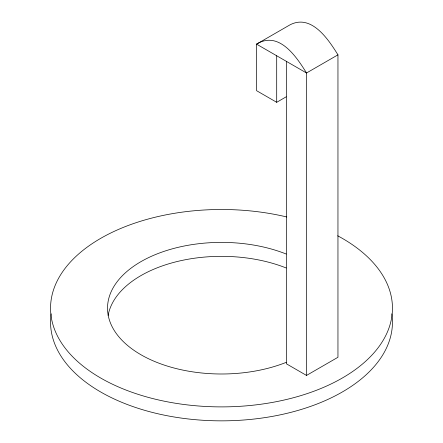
<?xml version="1.0" encoding="UTF-8"?>
<svg xmlns="http://www.w3.org/2000/svg" width="443" height="443" viewBox="0 0 443 443"><rect width="100%" height="100%" fill="white"/><g stroke="black" fill="none" stroke-linecap="round" stroke-linejoin="round"><path stroke-width="0.66" d="M286.372 61.355L286.372 363.792L306.523 375.426L306.523 72.99C296.517 56.793 278.857 30.257 256.558 44.145L287.983 25.999C310.283 12.111 327.942 38.646 337.954 54.843L306.523 72.99L256.558 44.145L256.558 90.671L276.703 102.305L286.189 96.823M306.523 375.426L337.954 357.279L337.954 54.843M276.703 55.774L276.703 102.305M108.12 315.449A113.967 65.802 0 0 1 286.195 267.976M391.845 313.832A170.954 98.7 0 0 1 221.5 420.85A170.954 98.7 0 0 1 51.155 313.832M337.693 235.792A170.954 98.7 0 0 1 290.957 398.379A170.954 98.7 0 0 1 50.563 309.507A170.954 98.7 0 0 1 286.771 216.97M286.195 362.363A113.967 65.802 0 0 1 136.178 351.82A113.967 65.802 0 0 1 136.178 264.565A113.967 65.802 0 0 1 286.195 254.022"/></g></svg>
